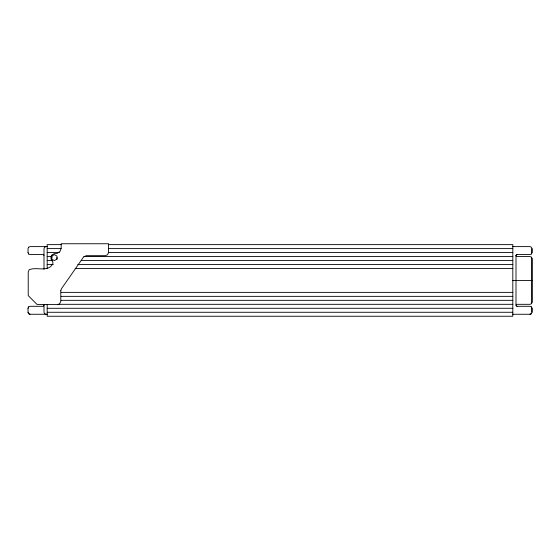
<?xml version="1.0" encoding="UTF-8"?>
<svg xmlns="http://www.w3.org/2000/svg" width="560" height="560" viewBox="0 0 560 560"><rect width="100%" height="100%" fill="white"/><g stroke="black" fill="none" stroke-linecap="round" stroke-linejoin="round"><path stroke-width="0.84" d="M51.814 257.6L51.814 256.102L54.397 254.611L56.987 256.102L56.987 259.091L54.397 260.582L51.814 259.091L51.814 256.102M56.987 259.091L56.987 257.6M516.992 306.306L515.998 305.508L515.998 255.367L516.789 254.569L530.019 254.569L531.419 253.988L531.937 252.581L531.937 248.598M531.419 253.988L532 252.581L532 248.598L531.356 247.191L529.956 246.61L512.302 246.61M515.998 305.109L516.789 304.318L530.019 304.318L531.419 303.73L531.937 302.323L531.937 258.552L531.356 257.145L529.956 256.557L516.789 256.557L515.998 255.766M531.419 303.73L532 302.323L532 258.552L531.419 257.145M512.302 314.265L530.019 314.265L531.419 313.684L532 312.277L532 308.294L531.419 306.887L529.956 306.306L516.789 306.306M28.665 247.212L28 248.598L28.063 252.581M28.063 308.294L28.665 306.908M44.002 305.508L43.211 306.306L29.981 306.306L28.595 306.908L28 308.294L28.063 312.277L28.665 313.663L30.044 314.265L47.698 314.265M515.998 255.367L516.992 254.569M28.595 247.212L30.044 246.61L47.698 246.61M45.997 246.61L44.604 247.212L44.002 248.598L44.002 269.255M529.956 314.265L531.356 313.684M61.166 244.622L47.187 244.622L47.187 268.695M108.339 244.622L512.813 244.622L512.813 316.253L47.187 316.253L47.187 304.318M47.187 248.598L61.166 248.598M108.339 248.598L512.813 248.598M47.187 252.581L59.416 252.581M108.339 252.581L512.813 252.581M47.187 256.557L51.555 256.557M83.881 256.557L512.813 256.557M47.187 260.54L52.43 260.54M81.256 260.54L512.813 260.54M47.187 264.516L53.305 264.516M77.763 264.516L512.813 264.516M75.145 268.499L512.813 268.499M512.505 280.441L532 280.441M61.166 292.376L512.813 292.376M61.166 296.359L512.813 296.359M61.166 300.335L512.813 300.335M57.673 304.318L512.813 304.318M47.187 308.294L512.813 308.294M47.187 312.277L512.813 312.277M28.595 253.967L30.044 254.569L43.211 254.569L44.002 255.367M45.997 314.265L44.604 313.663L44.002 312.277L44.002 304.528M29.981 314.265L28.595 313.663L28 312.277M28 252.581L28.665 253.967M531.356 306.887L531.937 308.294L531.937 312.277M60.788 290.696L60.788 301.448L59.472 304.024L57.603 304.633L37.009 304.402L28.224 295.589L28.224 271.999L29.176 269.78C36.603 266.392 47.635 272.734 52.752 263.977L52.955 262.325L51.058 259.077L50.918 256.739L52.108 254.716L54.222 253.708L57.057 253.428L59.997 251.412L61.187 248.045L61.187 243.747L108.542 243.747L108.542 252.497L107.583 254.723L105.357 255.682L86.156 255.682L83.545 257.047L61.362 288.876L60.788 290.696"/></g></svg>
